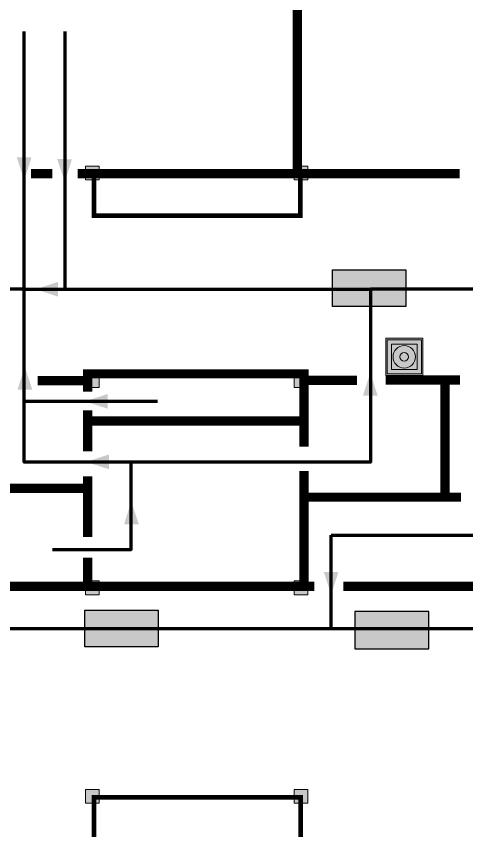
# Model space of a CAD drawing. Header units: millimetres. Extents: x 13810 to 67229, y 12374 to 21950.
# Drawn here: x 25588.2 to 25675.9, y 14251.6 to 14409.9 of the extents above; entities that cross this region are included whole.
import ezdxf

# ---------------------------------------------------------------- set-up
doc = ezdxf.new("R2010")
doc.units = ezdxf.units.MM
doc.layers.add('План_Штампы', color=7, linetype='Continuous')

# ---------------------------------------------------------------- blocks, each defined once
blk = doc.blocks.new('A$C54414219')
at = {"true_color": 0xffffff}
h = blk.add_hatch(color=7, dxfattribs=at)
h.paths.add_polyline_path([(2.39, -9.45), (2.39, -18.3), (11.23, -18.3), (11.23, -9.45)], flags=0)
h.paths.add_polyline_path([(10.71, -13.87, -1), (2.92, -13.87, -1)], flags=0)
h.paths.add_polyline_path([(8.3, -13.87, -1), (5.33, -13.87, -1)], flags=0)
h.paths.add_polyline_path([(0.41, -7.47), (0.41, -20.27), (13.21, -20.27), (13.21, -7.47)])
h.paths.add_polyline_path([(0.92, -19.77), (12.71, -19.77), (12.71, -7.98), (0.92, -7.98)], flags=16)
h.paths.add_polyline_path([(11.23, -9.45), (11.23, -18.3), (2.39, -18.3), (2.39, -9.45)], flags=0)
at = {"lineweight": 5}
h = blk.add_hatch(color=242, dxfattribs=at)
h.paths.add_polyline_path([(12.71, -7.98), (0.92, -7.98), (0.92, -19.77), (12.71, -19.77)])
h.paths.add_polyline_path([(11.23, -18.3), (2.39, -18.3), (2.39, -9.45), (11.23, -9.45)], flags=16)
h.paths.add_polyline_path([(10.71, -13.87, -1), (2.92, -13.87, -1)], flags=0)
h.paths.add_polyline_path([(8.3, -13.87, -1), (5.33, -13.87, -1)], flags=0)
at = {"true_color": 0xffffff}
h = blk.add_hatch(color=7, dxfattribs=at)
h.paths.add_polyline_path([(2.39, -9.45), (2.39, -18.3), (11.23, -18.3), (11.23, -9.45)])
h.paths.add_polyline_path([(10.71, -13.87, -1), (2.92, -13.87, -1)], flags=16)
h.paths.add_polyline_path([(8.3, -13.87, -1), (5.33, -13.87, -1)], flags=0)
at = {"lineweight": 5}
h = blk.add_hatch(color=242, dxfattribs=at)
h.paths.add_polyline_path([(2.92, -13.87, 1), (10.71, -13.87, 1)])
h.paths.add_polyline_path([(8.3, -13.87, -1), (5.33, -13.87, -1)], flags=16)
at = {"color": 242, "lineweight": 5}
for p, q in [((0.41, -20.27), (0.41, -7.47)), ((0.41, -7.47), (13.21, -7.47)), ((0.41, -7.47), (13.21, -7.47)), ((13.21, -20.27), (13.21, -7.47)), ((0.41, -20.27), (13.21, -20.27))]:
    blk.add_line(p, q, dxfattribs=at)
for points in [[(0.92, -7.98), (12.71, -7.98), (12.71, -19.77), (0.92, -19.77)], [(2.39, -9.45), (11.23, -9.45), (11.23, -18.3), (2.39, -18.3)]]:
    blk.add_lwpolyline(points, close=True, dxfattribs=at)
for radius in [3.89, 1.49]:
    blk.add_circle((6.81, -13.87), radius, dxfattribs=at)
blk = doc.blocks.new('A$C32E8229D')
at = {"true_color": 0xffffff}
blk.add_hatch(color=7, dxfattribs=at).paths.add_polyline_path([(0, 0), (0, -8), (16, -8), (16, 0)])
h = blk.add_hatch(color=126)
h.paths.add_polyline_path([(0.2, -0.2), (15.8, -0.2), (15.8, -7.8), (0.2, -7.8)])
h.paths.add_polyline_path([(13.49, -2.05), (12.08, -2.05), (11.37, -2.63, 0.162397), (11.29, -2.84), (11.29, -3.63), (10.35, -3.63), (10.35, -4.05), (11.68, -4.05), (11.68, -3.48), (12.26, -4.28), (11.29, -5.1), (11.29, -6.78), (11.85, -6.78), (11.85, -5.44), (12.8, -4.64), (12.8, -5.94), (14.46, -5.94), (14.46, -5.39), (13.45, -5.39), (13.45, -3.97), (12.46, -2.59), (13.15, -2.59), (13.69, -3.34), (14.18, -3)], flags=16)
h.paths.add_polyline_path([(10.74, -1.82, 1), (11.8, -1.82, 1)], flags=16)
h.paths.add_polyline_path([(9.39, -3.59), (5.99, -3.59), (6.56, -3.03), (5.91, -3.03), (5.1, -3.83), (5.91, -4.64), (6.56, -4.64), (5.99, -4.09), (9.39, -4.09)], flags=16)
h.paths.add_polyline_path([(4.29, -1.08), (1.72, -1.08), (1.72, -6.6), (4.29, -6.6)], flags=16)
at = {"color": 126}
blk.add_lwpolyline([(16, -8), (0, -8), (0, 0), (16, 0)], close=True, dxfattribs=at)

msp = doc.modelspace()

# ---------------------------------------------------------------- hatches: boundary and pattern name
at = {"lineweight": 0}
h = msp.add_hatch(color=256, dxfattribs=at)
h.dxf.hatch_style = 1
h.paths.add_polyline_path([(25601.69, 14380.77), (25601.69, 14378.1), (25604.36, 14378.1), (25604.36, 14380.77)])
h = msp.add_hatch(color=256, dxfattribs=at)
h.dxf.hatch_style = 1
h.paths.add_polyline_path([(25642.29, 14380.77), (25642.29, 14378.1), (25644.96, 14378.1), (25644.96, 14380.77)])
h = msp.add_hatch(color=256, dxfattribs=at)
h.dxf.hatch_style = 1
h.paths.add_polyline_path([(25601.69, 14340.4), (25601.69, 14337.73), (25604.36, 14337.73), (25604.36, 14340.4)])
h = msp.add_hatch(color=256, dxfattribs=at)
h.dxf.hatch_style = 1
h.paths.add_polyline_path([(25642.29, 14340.4), (25642.29, 14337.73), (25644.96, 14337.73), (25644.96, 14340.4)])
h = msp.add_hatch(color=256, dxfattribs=at)
h.dxf.hatch_style = 1
h.paths.add_polyline_path([(25601.69, 14300.12), (25601.69, 14297.45), (25604.36, 14297.45), (25604.36, 14300.12)])
h = msp.add_hatch(color=256, dxfattribs=at)
h.dxf.hatch_style = 1
h.paths.add_polyline_path([(25642.29, 14300.12), (25642.29, 14297.45), (25644.96, 14297.45), (25644.96, 14300.12)])
h = msp.add_hatch(color=256, dxfattribs=at)
h.dxf.hatch_style = 1
h.paths.add_polyline_path([(25601.69, 14259.56), (25601.69, 14256.89), (25604.36, 14256.89), (25604.36, 14259.56)])
h = msp.add_hatch(color=256, dxfattribs=at)
h.dxf.hatch_style = 1
h.paths.add_polyline_path([(25642.29, 14259.56), (25642.29, 14256.89), (25644.96, 14256.89), (25644.96, 14259.56)])

# ---------------------------------------------------------------- linework, layer by layer
at = {"lineweight": 0, "const_width": 1.8}
for points in [[(25674.52, 14379.3), (25642.94, 14379.3), (25642.94, 14462.55)], [(25595.23, 14379.3), (25591.13, 14379.3)], [(25642.94, 14379.3), (25600.2, 14379.3)], [(25602.14, 14336.95), (25602.14, 14340.4), (25644.23, 14340.4), (25644.23, 14339.15)], [(25674.59, 14339.19), (25660.11, 14339.19)], [(25671.63, 14316.42), (25671.63, 14339.19)], [(25602.14, 14336.95), (25602.14, 14339.09), (25592.38, 14339.09)], [(25602.14, 14331.23), (25644.23, 14331.23), (25644.23, 14326.25), (25644.23, 14339.15), (25654.51, 14339.15)], [(25602.14, 14325.35), (25602.14, 14333.27)], [(25674.75, 14316.42), (25644.23, 14316.42), (25644.23, 14321.5), (25644.23, 14299.07), (25584.62, 14299.07), (25584.62, 14318.12), (25602.14, 14318.12), (25602.14, 14308.7)], [(25602.14, 14318.12), (25602.14, 14320.49)], [(25602.14, 14299.07), (25602.14, 14304.64)], [(25644.23, 14299.07), (25646.26, 14299.07)], [(25651.87, 14299.07), (25688.54, 14299.07)]]:
    msp.add_lwpolyline(points, dxfattribs=at)
at = {"color": 126, "lineweight": 100, "true_color": 0x008754}
for points in [[(25589.79, 14356.85), (25589.79, 14406.95)], [(25597.66, 14406.95), (25597.66, 14356.85)], [(25589.79, 14356.85), (25567.75, 14356.85), (25567.75, 14332.04)], [(25595.29, 14306.22), (25610.58, 14306.22), (25610.58, 14323.22), (25589.79, 14323.22), (25589.79, 14356.85), (25657.13, 14356.85), (25657.13, 14323.22), (25610.58, 14323.22)], [(25649.49, 14309.01), (25677.57, 14309.01), (25677.57, 14356.85), (25657.13, 14356.85)], [(25615.71, 14335.01), (25589.79, 14335.01)], [(25649.49, 14290.84), (25567.65, 14290.84), (25567.65, 14315.81)], [(25700.68, 14303.99), (25700.68, 14290.84), (25718.84, 14290.84), (25649.49, 14290.84), (25649.49, 14309.01)]]:
    msp.add_lwpolyline(points, dxfattribs=at)
at = {"lineweight": 0}
for points in [[(25601.69, 14378.1), (25601.69, 14380.77), (25604.36, 14380.77), (25604.36, 14378.1)], [(25642.29, 14378.1), (25642.29, 14380.77), (25644.96, 14380.77), (25644.96, 14378.1)], [(25601.69, 14337.73), (25601.69, 14340.4), (25604.36, 14340.4), (25604.36, 14337.73)], [(25642.29, 14337.73), (25642.29, 14340.4), (25644.96, 14340.4), (25644.96, 14337.73)], [(25601.69, 14297.45), (25601.69, 14300.12), (25604.36, 14300.12), (25604.36, 14297.45)], [(25642.29, 14297.45), (25642.29, 14300.12), (25644.96, 14300.12), (25644.96, 14297.45)], [(25601.69, 14256.89), (25601.69, 14259.56), (25604.36, 14259.56), (25604.36, 14256.89)], [(25642.29, 14256.89), (25642.29, 14259.56), (25644.96, 14259.56), (25644.96, 14256.89)]]:
    msp.add_lwpolyline(points, close=True, dxfattribs=at)
at = {"lineweight": 0, "const_width": 0.9}
for points in [[(25603.33, 14379.18), (25603.33, 14371.16), (25643.53, 14371.16), (25643.53, 14379.18)], [(25603.38, 14258.06), (25603.38, 14248.23), (25643.58, 14248.23), (25643.58, 14258.06)]]:
    msp.add_lwpolyline(points, close=True, dxfattribs=at)
at = {"layer": 'План_Штампы', "color": 126, "true_color": 0x008754}
for points in [[(25588.33, 14382.49), (25591.2, 14382.48), (25589.78, 14378.07)], [(25596.21, 14382.14), (25599.08, 14382.13), (25597.66, 14377.73)], [(25596.38, 14358.28), (25596.38, 14355.41), (25591.97, 14356.83)], [(25591.35, 14337.34), (25588.48, 14337.34), (25589.9, 14341.75)], [(25658.56, 14336.16), (25655.69, 14336.16), (25657.11, 14340.57)], [(25606.03, 14336.48), (25606.03, 14333.61), (25601.62, 14335.03)], [(25606.27, 14324.72), (25606.27, 14321.84), (25601.86, 14323.26)], [(25612.08, 14311.13), (25609.2, 14311.13), (25610.62, 14315.54)], [(25648.05, 14301.89), (25650.92, 14301.88), (25649.51, 14297.48)]]:
    msp.add_solid(points, dxfattribs=at)

# ---------------------------------------------------------------- block references
at = {"xscale": 0.5625, "yscale": 0.5625, "zscale": 0.5625, "rotation": 89.99999999999999}
msp.add_blockref('A$C54414219', (25655.93, 14339.87), dxfattribs=at)
at = {"layer": 'План_Штампы', "color": 126, "true_color": 0x008754, "xscale": 0.8910095811724809, "yscale": 0.8910095811724809, "zscale": 0.8910095811724809, "rotation": 359.9978653237144}
for p in [(25649.79, 14360.61), (25601.59, 14294.44)]:
    msp.add_blockref('A$C32E8229D', p, dxfattribs=at)
at = {"layer": 'План_Штампы', "color": 126, "true_color": 0x008754, "xscale": -0.9, "yscale": 0.9, "zscale": 0.9}
msp.add_blockref('A$C32E8229D', (25668.51, 14294.16), dxfattribs=at)

doc.saveas('drawing.dxf')
